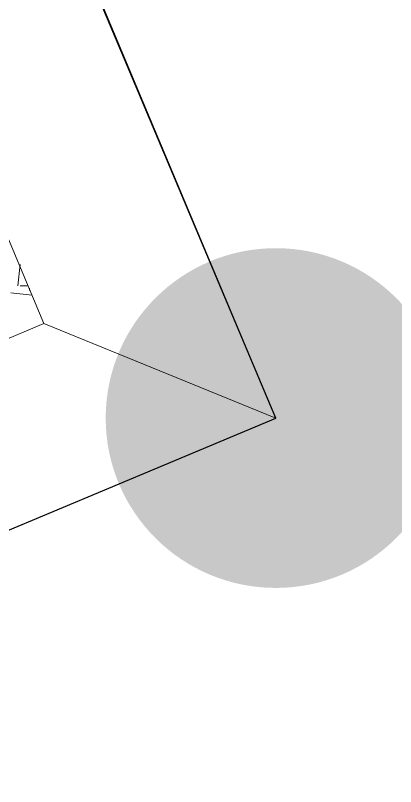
# Model space of a CAD drawing. Header units: metres. Extents: x 536111 to 536507, y 1836388 to 1836665.
# Drawn here: x 536279.29 to 536280.896, y 1836508.891 to 1836512.153 of the extents above; entities that cross this region are included whole.
import ezdxf

# ---------------------------------------------------------------- set-up
doc = ezdxf.new("R2010")
doc.units = ezdxf.units.M
doc.header["$MEASUREMENT"] = 0
for name, color, linetype, lineweight in [('Level 4', 1, 'Continuous', 0), ('Level 42', 1, 'Continuous', 0), ('Level 5', 1, 'Continuous', 0)]:
    doc.layers.add(name, color=color, linetype=linetype, lineweight=lineweight)

msp = doc.modelspace()

# ---------------------------------------------------------------- hatches: boundary and pattern name
at = {"layer": 'Level 4', "linetype": 'Continuous', "lineweight": 0}
h = msp.add_hatch(color=7, dxfattribs=at)
edge = h.paths.add_edge_path()
edge.add_arc((536280.39, 1836510.45), 0.7187, 270, 630)

# ---------------------------------------------------------------- linework, layer by layer
at = {"layer": 'Level 42', "color": 7, "linetype": 'Continuous', "lineweight": 0}
for p, q in [((536279.23, 1836513.22), (536280.39, 1836510.45)), ((536279.23, 1836513.22), (536280.39, 1836510.45)), ((536278.83, 1836512.23), (536279.41, 1836510.85)), ((536278.83, 1836512.23), (536279.41, 1836510.85)), ((536279.3, 1836511.01), (536279.31, 1836511.1)), ((536279.3, 1836511.01), (536279.31, 1836511.1)), ((536279.34, 1836511.01), (536279.31, 1836511.01)), ((536279.34, 1836511.01), (536279.31, 1836511.01)), ((536279.35, 1836511), (536279.35, 1836510.99)), ((536279.35, 1836511), (536279.35, 1836510.99)), ((536279.27, 1836510.98), (536279.36, 1836510.97)), ((536279.27, 1836510.98), (536279.36, 1836510.97)), ((536279.41, 1836510.85), (536273.51, 1836508.37)), ((536279.41, 1836510.85), (536273.51, 1836508.37)), ((536279.41, 1836510.85), (536280.39, 1836510.45)), ((536279.41, 1836510.85), (536280.39, 1836510.45)), ((536280.39, 1836510.45), (536273.11, 1836507.39)), ((536280.39, 1836510.45), (536273.11, 1836507.39))]:
    msp.add_line(p, q, dxfattribs=at)
at = {"layer": 'Level 5', "color": 7, "linetype": 'Continuous', "lineweight": 30}
for p, q in [((536280.39, 1836510.45), (536277.69, 1836516.86)), ((536273.11, 1836507.39), (536280.39, 1836510.45))]:
    msp.add_line(p, q, dxfattribs=at)

doc.saveas('drawing.dxf')
